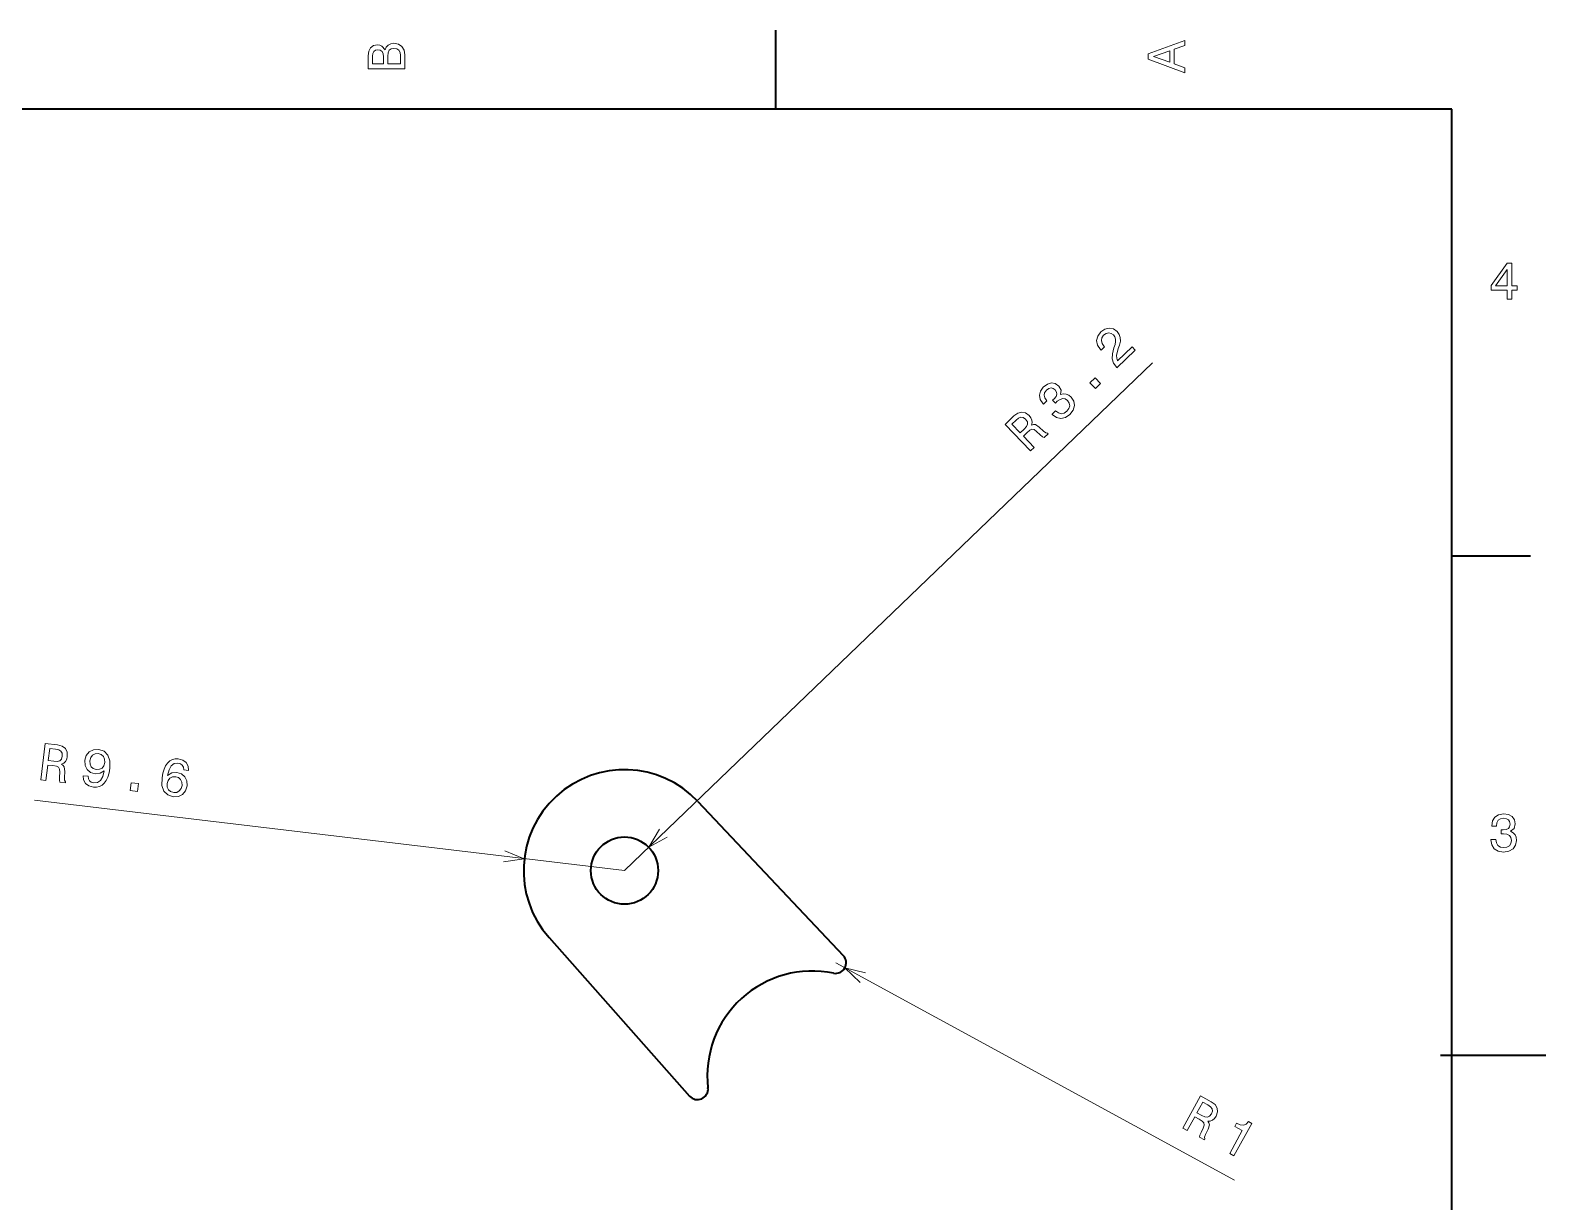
# Model space of a CAD drawing. Extents: x 0 to 296, y 0 to 210.
# Drawn here: x 151.8 to 295.9, y 96.1 to 207.5 of the extents above; entities that cross this region are included whole.
import ezdxf

# ---------------------------------------------------------------- set-up
doc = ezdxf.new("R2010")
doc.units = 0

msp = doc.modelspace()

# ---------------------------------------------------------------- linework, layer by layer
at = {"color": 7, "lineweight": 35, "ltscale": 0.1875}
for p, q in [((222.699997, 200), (222.699997, 207.5)), ((287, 157.5), (294.5, 157.5))]:
    msp.add_line(p, q, dxfattribs=at)
at = {"color": 7, "lineweight": 35}
for p, q in [((287, 200), (10, 200)), ((287, 10), (287, 200)), ((215.308746, 134.134766), (229.133606, 119.463333)), ((201.140045, 121.180832), (214.51683, 106.099747))]:
    msp.add_line(p, q, dxfattribs=at)
at = {"color": 7, "lineweight": 13}
for p, q in [((208.321945, 127.551109), (258.528992, 175.857651)), ((208.321945, 127.551109), (152.187225, 134.244843)), ((228.405807, 118.777534), (266.340942, 98.101448))]:
    msp.add_line(p, q, dxfattribs=at)
at = {"color": 7, "lineweight": 35, "ltscale": 0.25}
msp.add_line((285.941101, 110), (295.941101, 110), dxfattribs=at)
at = {"color": 7, "lineweight": 13}
for points in [[(185.542007, 205.630417), (185.249496, 205.983429), (185.052811, 206.074219), (184.81073, 206.104477), (184.432495, 206.03891), (184.160156, 205.842224), (183.993729, 205.524506), (183.933212, 205.080704), (183.933212, 203.835022), (187.433212, 203.835022), (187.433212, 205.151306), (187.36261, 205.620331), (187.155838, 205.968307), (186.828018, 206.185165), (186.384216, 206.260818), (186.08667, 206.215424), (185.839554, 206.094391), (185.65799, 205.897705)], [(261.633209, 203.466858), (261.633209, 203.930847), (260.604401, 204.298996), (260.604401, 205.695969), (261.633209, 206.064133), (261.633209, 206.538193), (258.128174, 205.257217), (258.128174, 204.742798)], [(185.385666, 204.984879), (185.385666, 204.298996), (184.351807, 204.298996), (184.351807, 205.025223), (184.382065, 205.297562), (184.472839, 205.489197), (184.629181, 205.605194), (184.86116, 205.645538), (185.093155, 205.600143), (185.254532, 205.479111), (185.355408, 205.272339)], [(187.014618, 205.095825), (187.014618, 204.298996), (185.809296, 204.298996), (185.809296, 205.050446), (185.844589, 205.368164), (185.9505, 205.595108), (186.132065, 205.731277), (186.394302, 205.776657), (186.671692, 205.731277), (186.863327, 205.605194), (186.979324, 205.393372)], [(260.17572, 204.460388), (258.632477, 205), (260.17572, 205.539627)], [(292.277374, 181.916794), (292.731262, 181.916794), (292.731262, 182.784225), (293.23056, 182.784225), (293.23056, 183.187683), (292.731262, 183.187683), (292.731262, 185.341141), (292.272339, 185.341141), (290.739197, 183.228027), (290.739197, 182.784225), (292.277374, 182.784225)], [(291.162842, 183.187683), (292.277374, 184.756134), (292.277374, 183.187683)], [(255.161667, 175.393219), (256.895172, 177.061111), (256.594482, 177.373657), (255.224365, 176.05542), (255.136353, 176.299652), (255.130814, 176.567261), (255.28595, 177.21344), (255.395462, 177.528748), (255.48497, 177.915802), (255.480942, 178.261871), (255.372757, 178.570694), (255.174835, 178.849152), (254.819336, 179.094971), (254.41774, 179.170502), (254.009216, 179.071381), (253.61879, 178.80069), (253.329346, 178.403229), (253.228394, 177.977173), (253.319824, 177.540268), (253.607849, 177.124542), (253.656799, 177.073654), (253.987518, 177.391846), (253.959549, 177.420929), (253.754486, 177.699524), (253.677765, 177.975647), (253.722153, 178.242294), (253.890839, 178.481567), (254.136597, 178.648041), (254.38028, 178.70755), (254.618408, 178.663712), (254.82608, 178.520599), (254.961487, 178.328949), (255.028809, 178.120789), (255.031403, 177.885315), (254.976395, 177.622437), (254.873871, 177.29985), (254.734512, 176.731857), (254.714523, 176.250732), (254.845245, 175.81662), (255.151169, 175.404114)], [(253.105423, 173.414795), (253.606934, 173.897339), (253.085938, 174.438843), (252.584412, 173.956299)], [(248.985855, 170.976852), (249.01033, 170.951416), (249.40416, 170.658478), (249.826721, 170.561157), (250.2565, 170.652725), (250.672104, 170.933624), (250.990616, 171.359055), (251.120239, 171.791687), (251.057175, 172.220917), (250.807892, 172.610947), (250.572525, 172.797394), (250.324722, 172.894897), (250.064514, 172.903503), (249.79567, 172.833771), (249.843079, 173.257309), (249.625946, 173.650269), (249.298691, 173.881287), (248.936127, 173.945358), (248.552353, 173.835052), (248.158005, 173.546631), (247.886871, 173.173767), (247.789963, 172.772598), (247.871185, 172.360855), (248.141861, 171.970428), (248.166351, 171.944977), (248.489792, 172.256195), (248.295074, 172.516754), (248.228714, 172.774841), (248.283447, 173.023453), (248.462906, 173.266098), (248.679855, 173.418854), (248.891388, 173.475403), (249.093857, 173.432266), (249.287415, 173.29657), (249.426041, 173.087006), (249.454208, 172.883163), (249.371506, 172.66362), (249.185333, 172.442505), (249.0401, 172.309769), (249.316345, 172.022675), (249.487427, 172.201263), (249.747849, 172.388855), (250.002579, 172.465973), (250.240707, 172.42215), (250.455383, 172.271759), (250.61821, 172.022522), (250.663177, 171.764847), (250.590408, 171.505875), (250.400192, 171.259872), (250.136261, 171.075928), (249.864197, 171.024109), (249.590958, 171.097137), (249.320206, 171.298538)], [(246.945099, 167.487671), (247.283081, 167.812866), (246.25856, 168.877686), (246.603821, 169.209869), (246.868698, 169.443726), (247.07756, 169.546707), (247.280167, 169.510696), (247.522812, 169.331238), (247.855682, 169.021637), (248.083801, 168.828201), (248.249786, 168.742966), (248.631378, 169.110123), (248.564941, 169.179169), (248.383453, 169.2005), (248.172546, 169.361511), (247.755493, 169.744064), (247.403488, 169.986267), (247.228973, 170.000336), (247.031708, 169.943497), (247.089661, 170.174225), (247.069046, 170.399323), (246.980606, 170.622162), (246.817093, 170.83577), (246.472488, 171.092087), (246.106827, 171.181183), (245.7341, 171.088501), (245.361557, 170.821045), (244.518433, 170.009827)], [(245.564285, 170.421219), (245.806961, 170.612717), (246.029663, 170.694016), (246.250168, 170.661224), (246.475189, 170.492813), (246.641663, 170.24707), (246.665924, 170.025452), (246.561676, 169.799194), (246.350204, 169.56073), (245.961349, 169.1866), (245.153625, 170.026093)], [(152.814651, 136.184204), (153.280365, 136.128662), (153.455338, 137.595932), (153.931076, 137.539215), (154.279816, 137.482391), (154.491806, 137.386002), (154.592285, 137.206421), (154.607132, 136.904984), (154.57843, 136.451294), (154.573242, 136.152267), (154.612427, 135.969818), (155.138245, 135.90712), (155.149597, 136.002274), (155.051147, 136.156219), (155.04213, 136.421402), (155.073944, 136.98645), (155.038391, 137.412247), (154.938721, 137.556183), (154.769806, 137.672821), (154.985046, 137.774139), (155.146149, 137.932678), (155.262573, 138.142273), (155.324265, 138.404114), (155.304321, 138.833115), (155.141632, 139.172485), (154.833801, 139.402191), (154.390869, 139.521042), (153.229065, 139.659576)], [(154.209915, 139.110901), (154.51181, 139.044434), (154.71579, 138.923615), (154.830109, 138.732224), (154.842316, 138.451416), (154.757614, 138.166931), (154.601501, 138.007782), (154.360397, 137.945114), (154.041931, 137.957703), (153.506104, 138.021591), (153.644043, 139.178391)], [(156.839859, 136.577789), (156.867798, 136.173233), (157.046707, 135.842072), (157.364548, 135.611176), (157.806885, 135.48732), (158.106522, 135.487152), (158.38269, 135.545639), (158.626541, 135.674011), (158.843109, 135.871658), (159.026184, 136.129166), (159.176971, 136.456558), (159.288635, 136.839401), (159.367432, 137.287109), (159.366486, 138.003357), (159.182617, 138.548416), (158.829041, 138.905472), (158.306335, 139.079544), (157.80484, 139.047913), (157.405594, 138.85173), (157.121033, 138.509827), (156.985382, 138.05365), (157.008179, 137.563354), (157.199951, 137.169724), (157.52301, 136.897568), (157.959747, 136.769318), (158.441833, 136.808319), (158.832001, 137.056381), (158.685608, 136.510071), (158.47818, 136.133575), (158.204742, 135.92746), (157.86026, 135.892365), (157.604034, 135.958466), (157.42688, 136.091324), (157.322586, 136.281525), (157.300568, 136.522858)], [(157.471725, 138.000748), (157.558823, 138.305252), (157.728302, 138.533905), (157.967163, 138.662872), (158.259155, 138.683929), (158.54805, 138.593613), (158.754883, 138.411499), (158.866455, 138.154404), (158.884506, 137.837357), (158.791809, 137.528442), (158.62352, 137.309784), (158.375854, 137.192032), (158.064392, 137.178391), (157.794952, 137.261307), (157.596924, 137.432205), (157.484192, 137.679291)], [(166.863098, 137.08403), (166.81633, 137.501007), (166.631805, 137.827744), (166.31398, 138.058655), (165.881058, 138.1763), (165.581421, 138.176483), (165.314682, 138.111786), (165.070816, 137.983414), (164.854248, 137.785767), (164.671173, 137.528259), (164.520996, 137.205872), (164.403717, 136.818619), (164.330536, 136.37532), (164.325867, 135.654663), (164.509735, 135.109604), (164.868332, 134.751953), (165.396622, 134.582291), (165.893127, 134.614517), (166.291763, 134.805695), (166.576324, 135.147598), (166.71759, 135.60817), (166.689178, 136.094055), (166.502426, 136.487091), (166.174347, 136.759857), (165.74321, 136.892517), (165.255524, 136.849091), (164.865936, 136.606049), (165.006744, 137.147949), (165.214172, 137.524445), (165.48761, 137.73056), (165.837692, 137.770081), (166.083313, 137.70015), (166.261063, 137.572296), (166.365356, 137.382095), (166.40239, 137.138977)], [(161.303223, 135.171982), (161.994293, 135.089584), (162.083252, 135.835739), (161.392181, 135.918137)], [(166.231232, 135.661087), (166.138535, 135.352173), (165.96965, 135.128525), (165.725189, 134.995148), (165.438797, 134.9785), (165.149307, 135.063812), (164.942474, 135.245926), (164.825912, 135.503616), (164.818451, 135.824478), (164.905563, 136.128983), (165.073837, 136.347626), (165.322113, 136.470398), (165.63916, 136.488464), (165.903015, 136.401123), (166.101028, 136.230225), (166.213181, 135.978134)], [(290.729126, 130.51622), (290.729126, 130.480911), (290.809814, 129.996765), (291.046844, 129.633652), (291.420044, 129.401657), (291.914276, 129.315933), (292.438782, 129.401657), (292.832153, 129.623566), (293.08429, 129.976593), (293.175079, 130.430481), (293.134735, 130.728027), (293.023773, 130.970108), (292.842224, 131.156708), (292.600159, 131.292877), (292.927948, 131.565216), (293.043945, 131.998932), (292.968292, 132.392303), (292.751434, 132.68985), (292.398407, 132.87645), (291.914276, 132.942017), (291.460388, 132.861313), (291.112396, 132.63942), (290.885468, 132.286392), (290.809814, 131.817368), (290.809814, 131.782074), (291.258636, 131.782074), (291.299011, 132.104828), (291.430115, 132.336823), (291.641937, 132.478027), (291.939484, 132.528473), (292.201721, 132.488113), (292.393372, 132.382217), (292.509369, 132.210739), (292.554749, 131.97876), (292.509369, 131.731628), (292.388336, 131.565216), (292.176514, 131.46434), (291.889069, 131.434082), (291.692383, 131.439133), (291.692383, 131.04071), (291.939484, 131.050797), (292.257202, 131.005417), (292.494232, 130.884369), (292.635468, 130.687683), (292.685883, 130.430481), (292.630402, 130.13797), (292.484161, 129.921112), (292.252167, 129.784943), (291.944519, 129.739563), (291.626801, 129.789993), (291.394806, 129.941284), (291.248566, 130.183365), (291.193085, 130.51622)], [(261.433868, 103.053764), (261.845673, 102.829308), (262.552856, 104.12677), (262.973541, 103.897484), (263.276276, 103.715248), (263.437317, 103.547058), (263.463959, 103.343002), (263.365845, 103.057602), (263.170746, 102.646996), (263.054932, 102.371254), (263.02359, 102.187302), (263.488556, 101.933884), (263.534393, 102.018021), (263.500122, 102.197517), (263.59021, 102.44709), (263.829529, 102.959946), (263.95459, 103.368515), (263.915466, 103.539162), (263.80191, 103.710182), (264.039398, 103.72435), (264.247864, 103.81176), (264.433746, 103.963158), (264.588257, 104.183365), (264.728973, 104.589127), (264.703918, 104.964645), (264.503357, 105.292206), (264.1362, 105.566994), (263.108856, 106.126938)], [(263.815918, 105.253349), (264.071564, 105.079552), (264.216125, 104.89164), (264.25119, 104.671486), (264.158325, 104.406212), (263.97403, 104.173508), (263.77002, 104.083687), (263.522858, 104.115005), (263.231812, 104.244919), (262.757996, 104.503166), (263.315521, 105.526077)], [(265.885468, 100.627464), (266.288452, 100.407837), (267.975494, 103.503151), (267.674377, 103.667267), (267.447449, 103.44059), (267.189087, 103.345924), (266.887604, 103.372391), (266.531738, 103.520393), (266.360382, 103.205994), (267.077759, 102.815002)]]:
    msp.add_lwpolyline(points, close=True, dxfattribs=at)
for points in [[(211.661133, 131.482224), (210.627899, 129.769791), (212.378922, 130.736191)], [(196.809921, 128.402542), (198.789474, 128.687805), (196.932495, 129.430542)], [(231.227844, 117.828949), (229.283859, 118.298965), (230.732391, 116.91993)]]:
    msp.add_lwpolyline(points, dxfattribs=at)
at = {"color": 7, "lineweight": 35}
msp.add_circle((208.321945, 127.551109), 3.2, dxfattribs=at)
for centre, radius, start, end in [((208.321945, 127.551109), 9.6, 43.298352, 221.57272), ((228.405807, 118.777534), 1, 258.405424, 43.298352), ((226.194977, 108.001999), 10, 78.405422, 186.465657), ((215.264938, 106.763313), 1, 221.57272, 6.465653)]:
    msp.add_arc(centre, radius, start, end, dxfattribs=at)

doc.saveas('drawing.dxf')
